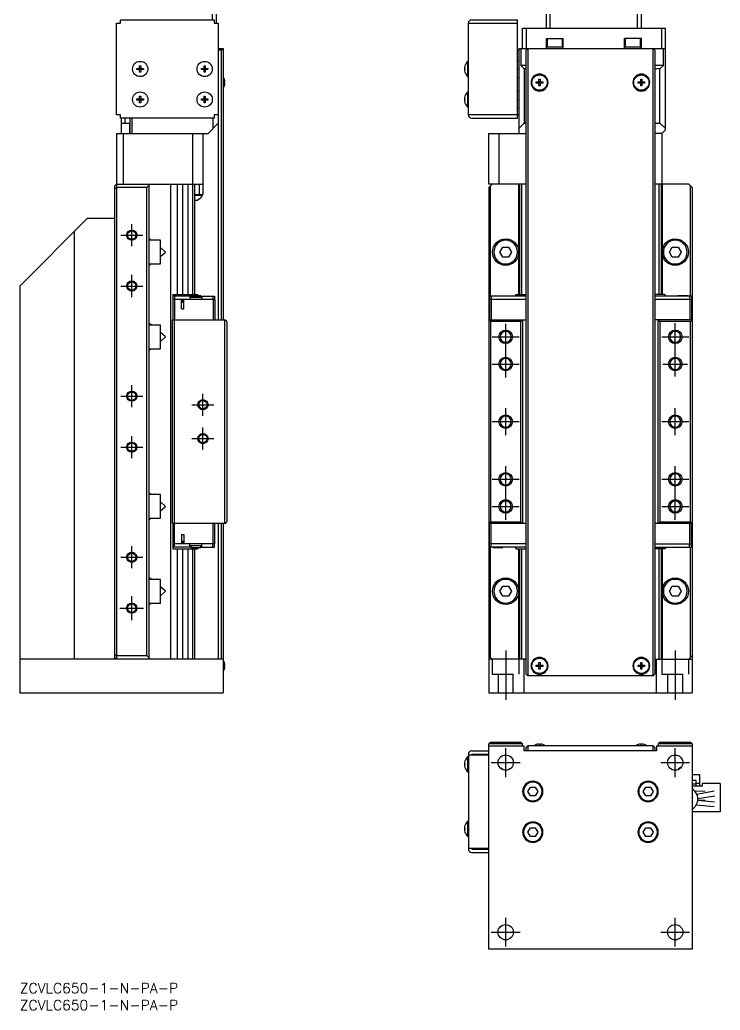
# Model space of a CAD drawing. Extents: x 0 to 477, y -8 to 461.
# Drawn here: x 0 to 206.5, y -8 to 284 of the extents above; entities that cross this region are included whole.
import ezdxf

# ---------------------------------------------------------------- set-up
doc = ezdxf.new("R2010")
doc.units = 0
doc.header["$LTSCALE"] = 0.5
doc.linetypes.add('CENTER', pattern=[50.8, 31.75, -6.35, 6.35, -6.35])
doc.linetypes.add('DASHED', pattern=[19.05, 12.7, -6.35])
for name, color, linetype in [('MSM_CENTER', 1, 'CENTER'), ('MSM_CONTINUOUS', 7, 'CONTINUOUS'), ('MSM_DASHED', 4, 'DASHED'), ('MSM_NARROW', 5, 'CONTINUOUS'), ('MSM_PART_NUMBER', 7, 'CONTINUOUS')]:
    doc.layers.add(name, color=color, linetype=linetype)
doc.styles.get("Standard").update_dxf_attribs({"font": 'txt.shx', "height": 3, "bigfont": 'bigfont.shx'})

msp = doc.modelspace()

# ---------------------------------------------------------------- linework, layer by layer
at = {"layer": 'MSM_CENTER'}
for p, q in [((33, 217.3), (33, 223.8)), ((29.75, 220.55), (36.25, 220.55)), ((33, 202.3), (33, 208.8)), ((29.75, 205.55), (36.25, 205.55)), ((143.26, 178.55), (143.26, 194.55)), ((193.26, 178.9), (193.26, 194.55)), ((139.26, 190.55), (147.26, 190.55)), ((189.26, 190.55), (197.26, 190.55)), ((139.26, 182.55), (147.26, 182.55)), ((189.61, 182.55), (196.91, 182.55)), ((33, 169.8), (33, 176.3)), ((29.75, 173.05), (36.25, 173.05)), ((54, 167.3), (54, 173.8)), ((50.75, 170.55), (57.25, 170.55)), ((143.26, 161.55), (143.26, 169.55)), ((193.26, 161.55), (193.26, 169.55)), ((54, 157.3), (54, 163.8)), ((139.26, 165.55), (147.26, 165.55)), ((189.26, 165.55), (197.26, 165.55)), ((33, 154.8), (33, 161.3)), ((29.75, 158.05), (36.25, 158.05)), ((50.75, 160.55), (57.25, 160.55)), ((143.26, 136.55), (143.26, 152.55)), ((193.26, 136.55), (193.26, 152.55)), ((139.26, 148.55), (147.26, 148.55)), ((189.26, 148.55), (197.26, 148.55)), ((139.26, 140.55), (147.26, 140.55)), ((189.26, 140.55), (197.26, 140.55)), ((33, 122.3), (33, 128.8)), ((29.75, 125.55), (36.25, 125.55)), ((33, 107.05), (33, 114.05)), ((29.5, 110.55), (36.5, 110.55)), ((143.26, 98.05), (143.26, 83.55)), ((193.26, 98.05), (193.26, 83.55)), ((143.26, 60.75), (143.26, 69.25)), ((193.26, 60.75), (193.26, 69.25)), ((139.01, 65), (147.51, 65)), ((189.01, 65), (197.51, 65)), ((143.26, 10.75), (143.26, 19.25)), ((193.26, 10.75), (193.26, 19.25)), ((139.01, 15), (147.51, 15)), ((189.01, 15), (197.51, 15))]:
    msp.add_line(p, q, dxfattribs=at)
at = {"layer": 'MSM_CONTINUOUS'}
for p, q in [((56.85, 284.05), (56.85, 288.54)), ((58, 283.05), (58, 288.54)), ((155.26, 281.55), (155.26, 288.54)), ((156.42, 281.55), (156.42, 288.54)), ((182.11, 281.55), (182.11, 288.54)), ((183.26, 281.55), (183.26, 288.54)), ((29.7, 284.05), (57.3, 284.05)), ((29.7, 283.05), (29.7, 284.05)), ((57.3, 284.05), (57.3, 283.05)), ((133.26, 284.05), (146.76, 284.05)), ((146.76, 255.05), (146.76, 284.05)), ((28.5, 256.05), (28.5, 283.05)), ((28.5, 283.05), (29.7, 283.05)), ((57.3, 283.05), (58.5, 283.05)), ((58.5, 283.05), (58.5, 195.55)), ((132.26, 256.05), (132.26, 283.05)), ((132.26, 283.05), (146.76, 283.05)), ((148.26, 275.55), (148.26, 281.55)), ((148.26, 281.55), (190.26, 281.55)), ((149.26, 281.55), (149.26, 275.55)), ((189.26, 275.55), (189.26, 281.55)), ((190.26, 281.55), (190.26, 251.55)), ((155.26, 278.55), (160.26, 278.55)), ((155.26, 275.55), (155.26, 278.55)), ((155.51, 278.55), (155.51, 276.05)), ((160.01, 276.05), (160.01, 278.55)), ((160.26, 275.55), (160.26, 278.55)), ((183.26, 278.55), (178.26, 278.55)), ((178.26, 275.55), (178.26, 278.55)), ((178.51, 278.55), (178.51, 276.05)), ((183.01, 276.05), (183.01, 278.55)), ((183.26, 275.55), (183.26, 278.55)), ((58.5, 275.55), (60, 275.55)), ((59.5, 275.05), (58.5, 275.05)), ((60, 275.55), (59.5, 275.05)), ((59.5, 195.55), (59.5, 275.05)), ((60, 275.55), (60, 195.55)), ((146.76, 275.05), (147.26, 275.05)), ((147.26, 250.55), (147.26, 275.55)), ((147.26, 275.55), (190.26, 275.55)), ((147.76, 275.55), (147.76, 270.55)), ((149.76, 275.55), (149.26, 275.05)), ((149.26, 91.05), (149.26, 275.05)), ((149.76, 275.55), (149.76, 90.55)), ((155.51, 276.05), (160.01, 276.05)), ((178.51, 276.05), (183.01, 276.05)), ((186.76, 90.55), (186.76, 275.55)), ((187.26, 275.05), (186.76, 275.55)), ((187.26, 275.05), (187.26, 91.05)), ((189.76, 270.55), (189.76, 275.55)), ((132.08, 267.3), (132.08, 271.8)), ((132.26, 271.8), (132.08, 271.8)), ((146.76, 272.05), (147.26, 272.05)), ((34.53, 269.73), (35.32, 269.73)), ((34.53, 269.37), (34.53, 269.73)), ((35.32, 269.37), (34.53, 269.37)), ((35.3, 269.37), (35.3, 269.73)), ((35.32, 270.52), (35.68, 270.52)), ((35.32, 269.73), (35.32, 270.52)), ((35.32, 269.74), (35.68, 269.74)), ((35.32, 268.57), (35.32, 269.37)), ((35.68, 269.35), (35.32, 269.35)), ((35.68, 270.52), (35.68, 269.73)), ((35.68, 269.73), (36.47, 269.73)), ((35.68, 269.37), (35.68, 268.57)), ((36.47, 269.37), (35.68, 269.37)), ((35.7, 269.73), (35.7, 269.37)), ((36.47, 269.73), (36.47, 269.37)), ((53.53, 269.37), (53.53, 269.73)), ((53.53, 269.73), (54.32, 269.73)), ((54.32, 269.37), (53.53, 269.37)), ((54.3, 269.37), (54.3, 269.73)), ((54.32, 270.52), (54.68, 270.52)), ((54.32, 269.73), (54.32, 270.52)), ((54.32, 269.74), (54.68, 269.74)), ((54.32, 268.57), (54.32, 269.37)), ((54.68, 269.35), (54.32, 269.35)), ((54.68, 270.52), (54.68, 269.73)), ((54.68, 269.73), (55.47, 269.73)), ((55.47, 269.37), (54.68, 269.37)), ((54.68, 269.37), (54.68, 268.57)), ((54.7, 269.73), (54.7, 269.37)), ((55.47, 269.73), (55.47, 269.37)), ((131.07, 269.73), (131.23, 269.73)), ((131.23, 269.37), (131.07, 269.37)), ((131.22, 270.52), (131.23, 270.52)), ((131.23, 269.73), (131.23, 269.37)), ((146.76, 269.55), (147.26, 269.55)), ((147.76, 270.55), (148.76, 269.55)), ((149.26, 270.55), (147.76, 270.55)), ((148.76, 269.55), (148.76, 253.55)), ((149.26, 269.55), (148.76, 269.55)), ((189.76, 270.55), (187.26, 270.55)), ((188.76, 269.55), (187.26, 269.55)), ((188.76, 269.55), (189.76, 270.55)), ((188.76, 253.55), (188.76, 269.55)), ((35.68, 268.57), (35.32, 268.57)), ((54.68, 268.57), (54.32, 268.57)), ((60.33, 266.52), (60.34, 266.52)), ((131.23, 268.57), (131.22, 268.57)), ((132.08, 267.3), (132.26, 267.3)), ((146.76, 267.05), (147.26, 267.05)), ((153.08, 266.52), (153.44, 266.52)), ((153.08, 265.73), (153.08, 266.52)), ((153.44, 266.52), (153.44, 265.73)), ((183.08, 266.52), (183.44, 266.52)), ((183.08, 265.73), (183.08, 266.52)), ((183.44, 266.52), (183.44, 265.73)), ((60.33, 265.37), (60.33, 265.73)), ((60.33, 265.73), (60.49, 265.73)), ((60.49, 265.37), (60.33, 265.37)), ((60.34, 264.57), (60.33, 264.57)), ((146.76, 263.05), (147.26, 263.05)), ((152.29, 265.37), (152.29, 265.73)), ((152.29, 265.73), (153.08, 265.73)), ((153.08, 265.37), (152.29, 265.37)), ((153.07, 265.37), (153.07, 265.73)), ((153.08, 265.74), (153.44, 265.74)), ((153.08, 264.57), (153.08, 265.37)), ((153.44, 265.35), (153.08, 265.35)), ((153.44, 264.57), (153.08, 264.57)), ((153.44, 265.73), (154.23, 265.73)), ((153.44, 265.37), (153.44, 264.57)), ((154.23, 265.37), (153.44, 265.37)), ((153.46, 265.73), (153.46, 265.37)), ((154.23, 265.73), (154.23, 265.37)), ((182.29, 265.37), (182.29, 265.73)), ((182.29, 265.73), (183.08, 265.73)), ((183.08, 265.37), (182.29, 265.37)), ((183.07, 265.37), (183.07, 265.73)), ((183.08, 265.74), (183.44, 265.74)), ((183.08, 264.57), (183.08, 265.37)), ((183.44, 265.35), (183.08, 265.35)), ((183.44, 264.57), (183.08, 264.57)), ((183.44, 265.73), (184.23, 265.73)), ((183.44, 265.37), (183.44, 264.57)), ((184.23, 265.37), (183.44, 265.37)), ((183.46, 265.73), (183.46, 265.37)), ((184.23, 265.73), (184.23, 265.37)), ((34.53, 260.37), (34.53, 260.73)), ((34.53, 260.73), (35.32, 260.73)), ((35.32, 260.37), (34.53, 260.37)), ((35.3, 260.37), (35.3, 260.73)), ((35.32, 261.52), (35.68, 261.52)), ((35.32, 260.73), (35.32, 261.52)), ((35.32, 260.74), (35.68, 260.74)), ((35.32, 259.57), (35.32, 260.37)), ((35.68, 260.35), (35.32, 260.35)), ((35.68, 261.52), (35.68, 260.73)), ((35.68, 260.73), (36.47, 260.73)), ((35.68, 260.37), (35.68, 259.57)), ((36.47, 260.37), (35.68, 260.37)), ((35.7, 260.73), (35.7, 260.37)), ((36.47, 260.73), (36.47, 260.37)), ((53.53, 260.37), (53.53, 260.73)), ((53.53, 260.73), (54.32, 260.73)), ((54.32, 260.37), (53.53, 260.37)), ((54.3, 260.37), (54.3, 260.73)), ((54.32, 261.52), (54.68, 261.52)), ((54.32, 260.73), (54.32, 261.52)), ((54.32, 260.74), (54.68, 260.74)), ((54.32, 259.57), (54.32, 260.37)), ((54.68, 260.35), (54.32, 260.35)), ((54.68, 261.52), (54.68, 260.73)), ((54.68, 260.73), (55.47, 260.73)), ((55.47, 260.37), (54.68, 260.37)), ((54.68, 260.37), (54.68, 259.57)), ((54.7, 260.73), (54.7, 260.37)), ((55.47, 260.73), (55.47, 260.37)), ((131.07, 260.73), (131.23, 260.73)), ((131.23, 260.37), (131.07, 260.37)), ((131.22, 261.52), (131.23, 261.52)), ((131.23, 260.73), (131.23, 260.37)), ((132.08, 258.3), (132.08, 262.8)), ((132.26, 262.8), (132.08, 262.8)), ((146.76, 260.55), (147.26, 260.55)), ((35.68, 259.57), (35.32, 259.57)), ((54.68, 259.57), (54.32, 259.57)), ((131.23, 259.57), (131.22, 259.57)), ((132.08, 258.3), (132.26, 258.3)), ((146.76, 258.05), (147.26, 258.05)), ((29.7, 256.05), (28.5, 256.05)), ((29.7, 255.05), (29.7, 256.05)), ((57.3, 255.05), (29.7, 255.05)), ((30, 253.55), (30, 255.05)), ((31, 255.05), (31, 253.55)), ((32.5, 250.55), (32.5, 255.05)), ((33, 255.05), (33, 250.55)), ((57, 252.05), (57, 255.05)), ((58.5, 256.05), (57.3, 256.05)), ((57.3, 256.05), (57.3, 255.05)), ((147.26, 256.05), (132.26, 256.05)), ((133.26, 255.05), (146.76, 255.05)), ((29.9, 253.55), (32.4, 253.55)), ((29.9, 253.55), (29.9, 250.55)), ((32.4, 250.55), (32.4, 253.55)), ((55.5, 250.55), (58.5, 253.55)), ((147.26, 252.05), (148.76, 253.55)), ((148.76, 253.55), (149.26, 253.55)), ((187.26, 253.55), (188.76, 253.55)), ((188.76, 253.55), (190.26, 252.05)), ((189.26, 250.55), (190.26, 251.55)), ((28.5, 250.55), (55.5, 250.55)), ((28.5, 250.55), (28.5, 234.55)), ((30.5, 250.55), (30.5, 235.55)), ((51, 235.55), (51, 250.55)), ((54, 250.55), (54, 232.55)), ((138.26, 235.55), (138.26, 250.55)), ((138.26, 250.55), (149.26, 250.55)), ((141.26, 250.55), (141.26, 235.55)), ((189.26, 250.55), (187.26, 250.55)), ((189.26, 250.55), (189.26, 235.55)), ((28.5, 235.55), (28, 235.05)), ((28, 95.55), (28, 235.05)), ((28.5, 235.55), (54, 235.55)), ((28.51, 234.55), (28.51, 96.55)), ((37.5, 234.55), (28.51, 234.55)), ((38, 235.05), (37.5, 234.55)), ((37.5, 96.55), (37.5, 234.55)), ((38, 235.55), (38, 95.55)), ((44.5, 95.55), (44.5, 235.55)), ((46.39, 235.55), (46.39, 203.05)), ((48, 235.55), (48, 203.05)), ((49.61, 203.05), (49.61, 235.55)), ((50.99, 203.05), (50.99, 235.55)), ((51.5, 235.55), (51.5, 203.05)), ((53, 232.55), (53, 235.55)), ((149.26, 235.55), (138.26, 235.55)), ((139.26, 235.55), (138.26, 234.55)), ((138.26, 234.55), (138.26, 85.55)), ((138.76, 202.55), (138.76, 235.05)), ((147.16, 203.05), (147.16, 235.55)), ((147.46, 203.05), (147.46, 235.55)), ((147.97, 235.55), (147.97, 203.05)), ((197.26, 235.55), (187.26, 235.55)), ((188.56, 203.05), (188.56, 235.55)), ((189.06, 235.55), (189.06, 203.05)), ((189.36, 235.55), (189.36, 203.05)), ((198.26, 234.55), (197.26, 235.55)), ((197.76, 202.55), (197.76, 235.05)), ((198.26, 234.55), (198.26, 85.55)), ((51.5, 232.55), (54, 232.55)), ((51.5, 232.3), (53.85, 232.3)), ((51.5, 230.9), (52.34, 230.9)), ((53.85, 232.3), (53.85, 232.55)), ((20, 225.55), (0, 205.55)), ((20, 225.55), (28, 225.55)), ((16, 221.55), (16, 95.55)), ((38.12, 219.45), (38, 219.29)), ((41.5, 219.05), (38, 219.05)), ((38.87, 219.05), (38.12, 219.45)), ((41.5, 212.05), (41.5, 219.05)), ((43, 215.55), (41.5, 216.87)), ((141.53, 215.55), (142.39, 217.05)), ((142.39, 217.05), (144.13, 217.05)), ((144.13, 217.05), (144.99, 215.55)), ((191.53, 215.55), (192.39, 217.05)), ((192.39, 217.05), (194.13, 217.05)), ((194.13, 217.05), (194.99, 215.55)), ((41.5, 214.23), (43, 215.55)), ((142.39, 214.05), (141.53, 215.55)), ((144.13, 214.05), (142.39, 214.05)), ((144.99, 215.55), (144.13, 214.05)), ((192.39, 214.05), (191.53, 215.55)), ((194.13, 214.05), (192.39, 214.05)), ((194.99, 215.55), (194.13, 214.05)), ((38, 212.05), (41.5, 212.05)), ((38, 211.81), (38.12, 211.65)), ((38.12, 211.65), (38.87, 212.05)), ((0, 205.55), (0, 85.55)), ((45.1, 203.05), (52.43, 203.05)), ((45.1, 203.05), (45.1, 195.55)), ((50.4, 202.55), (45.1, 202.55)), ((57.5, 201.55), (45.1, 201.55)), ((45.6, 202.55), (45.6, 195.55)), ((47.65, 198.85), (47.65, 201.55)), ((48, 201.55), (48, 200.75)), ((48.35, 198.85), (48.35, 201.55)), ((50.1, 202.55), (50.1, 201.55)), ((53.7, 202.15), (50.1, 202.15)), ((53.4, 202.6), (50.4, 202.6)), ((50.4, 202.6), (50.4, 202.15)), ((52.7, 202.6), (52.43, 203.05)), ((53.4, 202.65), (52.67, 202.65)), ((53.4, 202.15), (53.4, 202.65)), ((53.4, 202.55), (57.4, 202.55)), ((53.7, 202.55), (53.7, 201.55)), ((56.9, 202.55), (56.9, 201.55)), ((57, 201.55), (57, 195.55)), ((57.4, 202.55), (57.4, 201.55)), ((57.5, 201.55), (57.5, 195.55)), ((138.46, 201.55), (138.46, 195.55)), ((149.26, 201.55), (138.46, 201.55)), ((138.51, 202.55), (138.51, 201.55)), ((149.26, 202.55), (138.51, 202.55)), ((138.96, 201.55), (138.96, 195.55)), ((139.01, 202.55), (139.01, 201.55)), ((142.46, 202.6), (139.46, 202.6)), ((139.46, 202.6), (139.46, 202.55)), ((142.46, 202.55), (142.46, 202.6)), ((146.03, 202.55), (146.33, 203.05)), ((146.33, 203.05), (149.26, 203.05)), ((190.19, 203.05), (187.26, 203.05)), ((198.01, 202.55), (187.26, 202.55)), ((198.06, 201.55), (187.26, 201.55)), ((190.49, 202.55), (190.19, 203.05)), ((197.06, 202.65), (194.06, 202.65)), ((194.06, 202.65), (194.06, 202.55)), ((197.06, 202.55), (197.06, 202.65)), ((197.51, 202.55), (197.51, 201.55)), ((197.56, 201.55), (197.56, 195.55)), ((198.01, 202.55), (198.01, 201.55)), ((198.06, 201.55), (198.06, 195.55)), ((47.65, 200.75), (48.35, 200.75)), ((47.65, 198.85), (48.35, 198.85)), ((38.12, 194.45), (38, 194.29)), ((41.5, 194.05), (38, 194.05)), ((38.87, 194.05), (38.12, 194.45)), ((41.5, 187.05), (41.5, 194.05)), ((45, 135.55), (45, 195.55)), ((45, 195.55), (60.5, 195.55)), ((45.5, 195.55), (45.5, 135.55)), ((60.5, 135.55), (60.5, 195.55)), ((61, 195.05), (60.5, 195.55)), ((61, 195.05), (61, 136.05)), ((138.76, 195.05), (138.26, 195.55)), ((138.26, 195.55), (149.26, 195.55)), ((138.76, 195.05), (138.76, 136.05)), ((147.76, 195.05), (138.76, 195.05)), ((147.76, 195.05), (148.26, 195.55)), ((147.76, 136.05), (147.76, 195.05)), ((148.26, 195.55), (148.26, 135.55)), ((198.26, 195.55), (187.26, 195.55)), ((188.26, 195.55), (188.76, 195.05)), ((188.26, 135.55), (188.26, 195.55)), ((197.76, 195.05), (188.76, 195.05)), ((188.76, 195.05), (188.76, 136.05)), ((198.26, 195.55), (197.76, 195.05)), ((197.76, 136.05), (197.76, 195.05)), ((43, 190.55), (41.5, 191.87)), ((41.5, 189.23), (43, 190.55)), ((38, 187.05), (41.5, 187.05)), ((38.12, 186.65), (38.87, 187.05)), ((38, 186.81), (38.12, 186.65)), ((38.12, 144.45), (38, 144.29)), ((41.5, 144.05), (38, 144.05)), ((38.87, 144.05), (38.12, 144.45)), ((41.5, 137.05), (41.5, 144.05)), ((43, 140.55), (41.5, 141.87)), ((41.5, 139.23), (43, 140.55)), ((38, 137.05), (41.5, 137.05)), ((38, 136.81), (38.12, 136.65)), ((38.12, 136.65), (38.87, 137.05)), ((60.5, 135.55), (45, 135.55)), ((45.1, 135.55), (45.1, 128.05)), ((45.6, 128.55), (45.6, 135.55)), ((57, 129.55), (57, 135.55)), ((57.5, 129.55), (57.5, 135.55)), ((58.5, 135.55), (58.5, 95.55)), ((59.5, 95.55), (59.5, 135.55)), ((60, 135.55), (60, 85.55)), ((60.5, 135.55), (61, 136.05)), ((138.26, 135.55), (138.76, 136.05)), ((149.26, 135.55), (138.26, 135.55)), ((138.46, 129.55), (138.46, 135.55)), ((138.76, 136.05), (147.76, 136.05)), ((138.96, 129.55), (138.96, 135.55)), ((148.26, 135.55), (147.76, 136.05)), ((198.26, 135.55), (187.26, 135.55)), ((188.76, 136.05), (188.26, 135.55)), ((188.76, 136.05), (197.76, 136.05)), ((197.56, 129.55), (197.56, 135.55)), ((197.76, 136.05), (198.26, 135.55)), ((198.06, 129.55), (198.06, 135.55)), ((47.65, 132.25), (47.65, 129.55)), ((47.65, 132.25), (48.35, 132.25)), ((48.35, 132.25), (48.35, 129.55)), ((57.5, 129.55), (45.1, 129.55)), ((50.4, 128.55), (45.1, 128.55)), ((47.65, 130.35), (48.35, 130.35)), ((48, 130.35), (48, 129.55)), ((50.1, 128.55), (50.1, 129.55)), ((53.7, 128.95), (50.1, 128.95)), ((50.4, 128.95), (50.4, 128.45)), ((53.4, 128.45), (53.4, 128.95)), ((53.4, 128.55), (57.4, 128.55)), ((53.7, 128.55), (53.7, 129.55)), ((56.9, 128.55), (56.9, 129.55)), ((57.4, 128.55), (57.4, 129.55)), ((149.26, 129.55), (138.46, 129.55)), ((138.51, 128.55), (138.51, 129.55)), ((149.26, 128.55), (138.51, 128.55)), ((138.76, 96.05), (138.76, 128.55)), ((139.01, 128.55), (139.01, 129.55)), ((139.46, 128.55), (139.46, 128.45)), ((142.46, 128.45), (142.46, 128.55)), ((146.03, 128.55), (146.33, 128.05)), ((187.26, 129.55), (198.06, 129.55)), ((187.26, 128.55), (198.01, 128.55)), ((190.49, 128.55), (190.19, 128.05)), ((194.06, 128.55), (194.06, 128.5)), ((197.06, 128.5), (197.06, 128.55)), ((197.51, 128.55), (197.51, 129.55)), ((197.76, 96.05), (197.76, 128.55)), ((198.01, 128.55), (198.01, 129.55)), ((45.1, 128.05), (52.43, 128.05)), ((46.39, 128.05), (46.39, 95.55)), ((48, 128.05), (48, 95.55)), ((49.61, 95.55), (49.61, 128.05)), ((50.4, 128.45), (53.4, 128.45)), ((50.99, 95.55), (50.99, 128.05)), ((51.5, 128.05), (51.5, 95.55)), ((52.67, 128.45), (52.43, 128.05)), ((139.46, 128.45), (142.46, 128.45)), ((146.33, 128.05), (149.26, 128.05)), ((147.16, 95.55), (147.16, 128.05)), ((147.46, 95.55), (147.46, 128.05)), ((147.97, 128.05), (147.97, 95.55)), ((190.19, 128.05), (187.26, 128.05)), ((188.56, 95.55), (188.56, 128.05)), ((189.06, 128.05), (189.06, 95.55)), ((189.36, 128.05), (189.36, 95.55)), ((194.06, 128.5), (197.06, 128.5)), ((38.12, 119.45), (38, 119.29)), ((41.5, 119.05), (38, 119.05)), ((38.87, 119.05), (38.12, 119.45)), ((41.5, 112.05), (41.5, 119.05)), ((43, 115.55), (41.5, 116.87)), ((141.53, 115.55), (142.39, 117.05)), ((142.39, 117.05), (144.13, 117.05)), ((144.13, 117.05), (144.99, 115.55)), ((191.53, 115.55), (192.39, 117.05)), ((192.39, 117.05), (194.13, 117.05)), ((194.13, 117.05), (194.99, 115.55)), ((41.5, 114.23), (43, 115.55)), ((142.39, 114.05), (141.53, 115.55)), ((144.13, 114.05), (142.39, 114.05)), ((144.99, 115.55), (144.13, 114.05)), ((192.39, 114.05), (191.53, 115.55)), ((194.13, 114.05), (192.39, 114.05)), ((194.99, 115.55), (194.13, 114.05)), ((38, 112.05), (41.5, 112.05)), ((38, 111.81), (38.12, 111.65)), ((38.12, 111.65), (38.87, 112.05)), ((28.5, 96.54), (28.5, 95.55)), ((28.51, 96.55), (37.5, 96.55)), ((37.5, 96.55), (38, 96.05)), ((138.26, 96.55), (139.26, 95.55)), ((197.26, 95.55), (198.26, 96.55)), ((60, 95.55), (0, 95.55)), ((28, 96.05), (28.5, 95.55)), ((60.33, 94.52), (60.34, 94.52)), ((60.33, 93.37), (60.33, 93.73)), ((60.33, 93.73), (60.49, 93.73)), ((149.26, 95.55), (138.26, 95.55)), ((148.76, 85.55), (148.76, 95.55)), ((152.29, 93.37), (152.29, 93.73)), ((152.29, 93.73), (153.08, 93.73)), ((153.07, 93.37), (153.07, 93.73)), ((153.08, 94.52), (153.44, 94.52)), ((153.08, 93.73), (153.08, 94.52)), ((153.08, 93.74), (153.44, 93.74)), ((153.44, 94.52), (153.44, 93.73)), ((153.44, 93.73), (154.23, 93.73)), ((153.46, 93.73), (153.46, 93.37)), ((154.23, 93.73), (154.23, 93.37)), ((182.29, 93.37), (182.29, 93.73)), ((182.29, 93.73), (183.08, 93.73)), ((183.07, 93.37), (183.07, 93.73)), ((183.08, 94.52), (183.44, 94.52)), ((183.08, 93.73), (183.08, 94.52)), ((183.08, 93.74), (183.44, 93.74)), ((183.44, 94.52), (183.44, 93.73)), ((183.44, 93.73), (184.23, 93.73)), ((183.46, 93.73), (183.46, 93.37)), ((184.23, 93.73), (184.23, 93.37)), ((187.26, 95.55), (198.26, 95.55)), ((187.76, 85.55), (187.76, 95.55)), ((60.49, 93.37), (60.33, 93.37)), ((60.34, 92.57), (60.33, 92.57)), ((149.26, 91.05), (149.76, 90.55)), ((186.76, 90.55), (149.76, 90.55)), ((153.08, 93.37), (152.29, 93.37)), ((153.08, 92.57), (153.08, 93.37)), ((153.44, 93.35), (153.08, 93.35)), ((153.44, 92.57), (153.08, 92.57)), ((154.23, 93.37), (153.44, 93.37)), ((153.44, 93.37), (153.44, 92.57)), ((183.08, 93.37), (182.29, 93.37)), ((183.08, 92.57), (183.08, 93.37)), ((183.44, 93.35), (183.08, 93.35)), ((183.44, 92.57), (183.08, 92.57)), ((184.23, 93.37), (183.44, 93.37)), ((183.44, 93.37), (183.44, 92.57)), ((186.76, 90.55), (187.26, 91.05)), ((0, 85.55), (60, 85.55)), ((138.26, 85.55), (198.26, 85.55)), ((138.26, 70.5), (138.76, 71)), ((138.26, 10), (138.26, 70.5)), ((148.26, 70.5), (138.26, 70.5)), ((138.76, 71), (147.76, 71)), ((148.26, 70.5), (147.76, 71)), ((148.26, 70), (148.26, 70.5)), ((152.29, 70.33), (152.28, 70.34)), ((153.08, 70.33), (153.08, 70.49)), ((153.44, 70.33), (153.08, 70.33)), ((153.44, 70.49), (153.44, 70.33)), ((154.24, 70.34), (154.23, 70.33)), ((182.29, 70.33), (182.28, 70.34)), ((183.08, 70.33), (183.08, 70.49)), ((183.44, 70.33), (183.08, 70.33)), ((183.44, 70.49), (183.44, 70.33)), ((184.24, 70.34), (184.23, 70.33)), ((188.76, 71), (188.26, 70.5)), ((188.26, 70.5), (188.26, 70)), ((198.26, 70.5), (188.26, 70.5)), ((188.76, 71), (197.76, 71)), ((197.76, 71), (198.26, 70.5)), ((198.26, 70.5), (198.26, 10)), ((132.26, 67.5), (132.26, 39.5)), ((132.26, 67.3), (138.26, 67.3)), ((133.26, 68.5), (138.26, 68.5)), ((133.26, 67.5), (138.26, 67.5)), ((133.26, 67.5), (133.26, 67.3)), ((133.26, 67.39), (138.26, 67.39)), ((138.26, 70), (148.76, 70)), ((148.76, 68.5), (148.76, 70)), ((187.76, 68.5), (148.76, 68.5)), ((149.26, 69.5), (149.76, 70)), ((149.26, 68.5), (149.26, 69.5)), ((149.76, 70), (149.76, 68.5)), ((186.76, 70), (149.76, 70)), ((186.76, 68.5), (186.76, 70)), ((186.76, 70), (187.26, 69.5)), ((187.26, 69.5), (187.26, 68.5)), ((187.76, 70), (198.26, 70)), ((187.76, 70), (187.76, 68.5)), ((131.07, 64.68), (131.23, 64.68)), ((131.23, 64.32), (131.07, 64.32)), ((131.22, 65.48), (131.23, 65.47)), ((131.23, 64.68), (131.23, 64.32)), ((132.08, 62.25), (132.08, 66.75)), ((132.26, 66.75), (132.08, 66.75)), ((131.23, 63.53), (131.22, 63.52)), ((132.08, 62.25), (132.26, 62.25)), ((200.51, 61.38), (198.26, 61.38)), ((200.51, 58.35), (200.51, 61.38)), ((199.41, 59.75), (198.26, 59.75)), ((199.41, 58.66), (198.26, 58.66)), ((199.41, 58.1), (199.41, 59.75)), ((200.51, 58.85), (199.41, 58.85)), ((201.31, 58.1), (201.31, 58.81)), ((206.51, 58.81), (201.31, 58.81)), ((206.51, 58.81), (206.51, 50.53)), ((149.82, 56.5), (150.54, 57.75)), ((150.54, 55.25), (149.82, 56.5)), ((150.54, 57.75), (151.98, 57.75)), ((151.98, 57.75), (152.7, 56.5)), ((152.7, 56.5), (151.98, 55.25)), ((183.82, 56.5), (184.54, 57.75)), ((184.54, 55.25), (183.82, 56.5)), ((184.54, 57.75), (185.98, 57.75)), ((185.98, 57.75), (186.7, 56.5)), ((186.7, 56.5), (185.98, 55.25)), ((201.31, 58.1), (198.26, 58.1)), ((202.09, 56.55), (199.14, 56.46)), ((204.7, 56.54), (199.63, 55.65)), ((151.98, 55.25), (150.54, 55.25)), ((185.98, 55.25), (184.54, 55.25)), ((204.87, 53.35), (199.88, 53.8)), ((202.13, 53.85), (199.89, 53.91)), ((199.91, 54.38), (204.92, 55.26)), ((206.51, 50.53), (198.26, 50.53)), ((199.45, 52.54), (204.75, 52.05)), ((132.08, 43.25), (132.08, 47.75)), ((132.26, 47.75), (132.08, 47.75)), ((131.07, 45.68), (131.23, 45.68)), ((131.23, 45.32), (131.07, 45.32)), ((131.22, 46.48), (131.23, 46.47)), ((131.23, 44.53), (131.22, 44.52)), ((131.23, 45.68), (131.23, 45.32)), ((149.82, 44.5), (150.54, 45.75)), ((150.54, 43.25), (149.82, 44.5)), ((150.54, 45.75), (151.98, 45.75)), ((151.98, 45.75), (152.7, 44.5)), ((152.7, 44.5), (151.98, 43.25)), ((183.82, 44.5), (184.54, 45.75)), ((184.54, 43.25), (183.82, 44.5)), ((184.54, 45.75), (185.98, 45.75)), ((185.98, 45.75), (186.7, 44.5)), ((186.7, 44.5), (185.98, 43.25)), ((132.08, 43.25), (132.26, 43.25)), ((151.98, 43.25), (150.54, 43.25)), ((185.98, 43.25), (184.54, 43.25)), ((138.26, 39.7), (132.26, 39.7)), ((133.26, 39.7), (133.26, 39.5)), ((133.26, 39.5), (138.26, 39.5)), ((133.26, 38.5), (138.26, 38.5)), ((198.26, 10), (138.26, 10))]:
    msp.add_line(p, q, dxfattribs=at)
for centre, radius in [((35.5, 269.55), 2.25), ((54.5, 269.55), 2.25), ((153.26, 265.55), 2.25), ((183.26, 265.55), 2.25), ((35.5, 260.55), 2.25), ((54.5, 260.55), 2.25), ((33, 220.55), 1.23), ((143.26, 215.55), 3.9), ((193.26, 215.55), 3.9), ((33, 205.55), 1.23), ((33, 173.05), 1.23), ((54, 170.55), 1.23), ((54, 160.55), 1.23), ((33, 158.05), 1.23), ((33, 125.55), 1.23), ((143.26, 115.55), 3.9), ((193.26, 115.55), 3.9), ((33, 110.55), 1.23), ((153.26, 93.55), 2.25), ((183.26, 93.55), 2.25), ((143.26, 65), 2.25), ((193.26, 65), 2.25), ((143.26, 15), 2.25), ((193.26, 15), 2.25)]:
    msp.add_circle(centre, radius, dxfattribs=at)
at = {"layer": 'MSM_CONTINUOUS', "extrusion": (0, 0, -1)}
for centre, radius in [((-153.26, 265.55), 2.5), ((-183.26, 265.55), 2.5), ((-143.26, 215.55), 3.5), ((-193.26, 215.55), 3.5), ((-143.26, 190.55), 1.62), ((-193.26, 190.55), 1.62), ((-143.26, 182.55), 1.62), ((-193.26, 182.55), 1.62), ((-143.26, 165.55), 1.62), ((-193.26, 165.55), 1.62), ((-143.26, 148.55), 1.62), ((-193.26, 148.55), 1.62), ((-143.26, 140.55), 1.62), ((-193.26, 140.55), 1.62), ((-143.26, 115.55), 3.5), ((-193.26, 115.55), 3.5), ((-153.26, 93.55), 2.5), ((-183.26, 93.55), 2.5), ((-151.26, 56.5), 3), ((-151.26, 56.5), 2.75), ((-185.26, 56.5), 3), ((-185.26, 56.5), 2.75), ((-151.26, 44.5), 3), ((-151.26, 44.5), 2.75), ((-185.26, 44.5), 3), ((-185.26, 44.5), 2.75)]:
    msp.add_circle(centre, radius, dxfattribs=at)
at = {"layer": 'MSM_CONTINUOUS'}
for centre, radius, start, end in [((133.26, 283.05), 1, 90, 180), ((134.06, 269.55), 3, 131.4096, 160.9979), ((134.06, 269.55), 2.99, 161.0315, 176.554), ((134.06, 269.55), 2.99, 183.446, 198.9685), ((57.5, 265.55), 3, 19.0021, 33.5573), ((57.5, 265.55), 2.99, 3.446, 18.9685), ((134.06, 269.55), 3, 199.0021, 228.5904), ((57.5, 265.55), 3, 326.4427, 340.9979), ((57.5, 265.55), 2.99, 341.0315, 356.554), ((134.06, 260.55), 2.99, 161.0315, 176.554), ((134.06, 260.55), 2.99, 183.446, 198.9685), ((134.06, 260.55), 3, 131.4096, 160.9979), ((134.06, 260.55), 3, 199.0021, 228.5904), ((133.26, 256.05), 1, 180, 270), ((27.97, 235.14), 0.794, 272.4308, 312.2411), ((29.5, 236.05), 1.8, 236.251, 236.4427), ((51, 233.86), 3.25, 294.3004, 331.2734), ((27.97, 95.96), 0.794, 47.7589, 87.5692), ((29.5, 95.05), 1.8, 123.5573, 123.749), ((57.5, 93.55), 3, 19.0021, 33.5573), ((57.5, 93.55), 2.99, 3.446, 18.9685), ((57.5, 93.55), 3, 326.4427, 340.9979), ((57.5, 93.55), 2.99, 341.0315, 356.554), ((153.26, 67.5), 3, 109.0021, 123.5573), ((153.26, 67.5), 2.99, 93.446, 108.9685), ((153.26, 67.5), 2.99, 71.0315, 86.554), ((153.26, 67.5), 3, 56.4427, 70.9979), ((183.26, 67.5), 3, 109.0021, 123.5573), ((183.26, 67.5), 2.99, 93.446, 108.9685), ((183.26, 67.5), 2.99, 71.0315, 86.554), ((183.26, 67.5), 3, 56.4427, 70.9979), ((133.26, 67.5), 1, 90, 180), ((134.06, 64.5), 2.99, 161.0315, 176.554), ((134.06, 64.5), 2.99, 183.446, 198.9685), ((134.06, 64.5), 3, 131.4096, 160.9979), ((134.06, 64.5), 3, 199.0021, 228.5904), ((195.56, 61.9), 1.8, 106.8077, 146.3384), ((196.41, 54.27), 3.5, 301.909, 58.091), ((134.06, 45.5), 3, 131.4096, 160.9979), ((134.06, 45.5), 2.99, 161.0315, 176.554), ((134.06, 45.5), 2.99, 183.446, 198.9685), ((134.06, 45.5), 3, 199.0021, 228.5904), ((133.26, 39.5), 1, 180, 270)]:
    msp.add_arc(centre, radius, start, end, dxfattribs=at)
at = {"layer": 'MSM_CONTINUOUS', "extrusion": (0, 0, -1)}
for centre, radius, start, end in [((-140.96, 61.9), 1.8, 106.8077, 146.3384), ((-200.76, 58.35), 0.25, 270, 0), ((-197.71, 54.65), 0.6, 156.4435, 203.5565), ((-197.71, 53.35), 0.6, 156.4435, 203.5565)]:
    msp.add_arc(centre, radius, start, end, dxfattribs=at)
at = {"layer": 'MSM_DASHED'}
for p, q in [((139.26, 95.55), (139.26, 91.05)), ((147.26, 91.05), (147.26, 95.55)), ((189.26, 95.55), (189.26, 91.05)), ((197.26, 91.05), (197.26, 95.55)), ((139.26, 91.05), (147.26, 91.05)), ((141.01, 91.05), (141.01, 85.55)), ((145.51, 85.55), (145.51, 91.05)), ((189.26, 91.05), (197.26, 91.05)), ((191.01, 91.05), (191.01, 85.55)), ((195.51, 85.55), (195.51, 91.05))]:
    msp.add_line(p, q, dxfattribs=at)
at = {"layer": 'MSM_NARROW'}
for centre, radius in [((33, 220.55), 1.5), ((33, 205.55), 1.5), ((143.26, 190.55), 2), ((193.26, 190.55), 2), ((143.26, 182.55), 2), ((193.26, 182.55), 2), ((33, 173.05), 1.5), ((54, 170.55), 1.5), ((143.26, 165.55), 2), ((193.26, 165.55), 2), ((54, 160.55), 1.5), ((33, 158.05), 1.5), ((143.26, 148.55), 2), ((193.26, 148.55), 2), ((143.26, 140.55), 2), ((193.26, 140.55), 2), ((33, 125.55), 1.5), ((33, 110.55), 1.5)]:
    msp.add_circle(centre, radius, dxfattribs=at)

# ---------------------------------------------------------------- texts
at = {"layer": 'MSM_PART_NUMBER'}
for p in [(0, -3), (0, -8)]:
    msp.add_text('ZCVLC650-1-N-PA-P', height=3, dxfattribs=at).set_placement(p)

doc.saveas('drawing.dxf')
